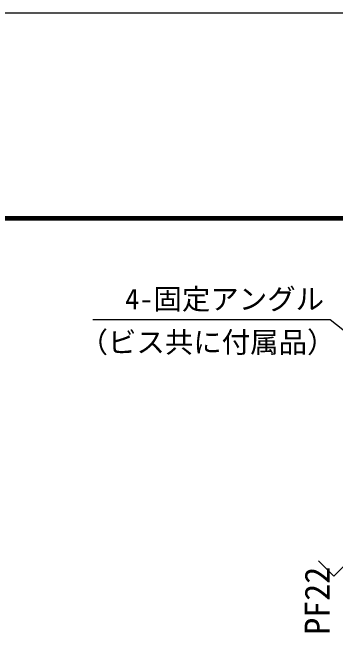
# Model space of a CAD drawing. Units: millimetres, scale not verified. Extents: x -21929 to 8910, y -6308 to 6308.
# Drawn here: x -916 to -65, y 4621 to 6308 of the extents above; entities that cross this region are included whole.
import ezdxf
from ezdxf.enums import TextEntityAlignment as Align

# ---------------------------------------------------------------- set-up
doc = ezdxf.new("R2010")
doc.units = ezdxf.units.MM
doc.header["$LTSCALE"] = 30
for name, color, linetype, lineweight in [('0-6_機器', 3, 'Continuous', 25), ('0-C_07', 3, 'Continuous', 25), ('1-9_図面枠', 7, 'Continuous', 25), ('1-A_Axis_waku', 7, 'Continuous', 25)]:
    doc.layers.add(name, color=color, linetype=linetype, lineweight=lineweight)
doc.styles.add('ＭＳ ゴシック', font='')
doc.styles.get('ＭＳ ゴシック').set_extended_font_data('MS Gothic')

msp = doc.modelspace()

# ---------------------------------------------------------------- linework, layer by layer
at = {"layer": '0-6_機器', "color": 4}
for p, q in [((-78.61, 5497.26), (-704.88, 5497.26)), ((122.58, 5337.15), (-78.61, 5497.26))]:
    msp.add_line(p, q, dxfattribs=at)
at = {"layer": '0-C_07', "color": 7}
msp.add_lwpolyline([(-108.99, 4861.24), (-68.99, 4821.24), (11.01, 4901.24), (51.01, 4861.24)], dxfattribs=at)
at = {"layer": '1-9_図面枠'}
msp.add_lwpolyline([(-8910, -6307.5), (-8910, 6307.5), (8910, 6307.5), (8910, -6307.5)], close=True, dxfattribs=at)
at = {"layer": '1-A_Axis_waku'}
for p, q in [((-7778.4, 5769.9), (8408.4, 5769.9)), ((-7777.8, 5769.3), (8407.8, 5769.3)), ((-7777.2, 5768.7), (8407.2, 5768.7)), ((-7776.6, 5768.1), (8406.6, 5768.1)), ((-7776, 5767.5), (8406, 5767.5)), ((-7775.4, 5766.9), (8405.4, 5766.9)), ((-7774.8, 5766.3), (8404.8, 5766.3)), ((-7774.2, 5765.7), (8404.2, 5765.7)), ((-7773.6, 5765.1), (8403.6, 5765.1)), ((-7773, 5764.5), (8403, 5764.5)), ((-7772.4, 5763.9), (8402.4, 5763.9)), ((-7771.8, 5763.3), (8401.8, 5763.3)), ((-7771.2, 5762.7), (8401.2, 5762.7)), ((-7770.6, 5762.1), (8400.6, 5762.1)), ((-7770, 5761.5), (8400, 5761.5))]:
    msp.add_line(p, q, dxfattribs=at)

# ---------------------------------------------------------------- texts
at = {"layer": '0-C_07', "color": 4, "style": 'ＭＳ ゴシック'}
for s, p in [('4-固定アングル', (-619.6, 5508.34)), ('（ビス共に付属品）', (-739.76, 5394.5))]:
    msp.add_text(s, height=54.99, dxfattribs=at).set_placement(p, align=Align.BOTTOM_LEFT)
msp.add_text('PF22', height=65.98, rotation=90, dxfattribs=at).set_placement((-60.35, 4666.46), align=Align.BOTTOM_LEFT)

doc.saveas('drawing.dxf')
